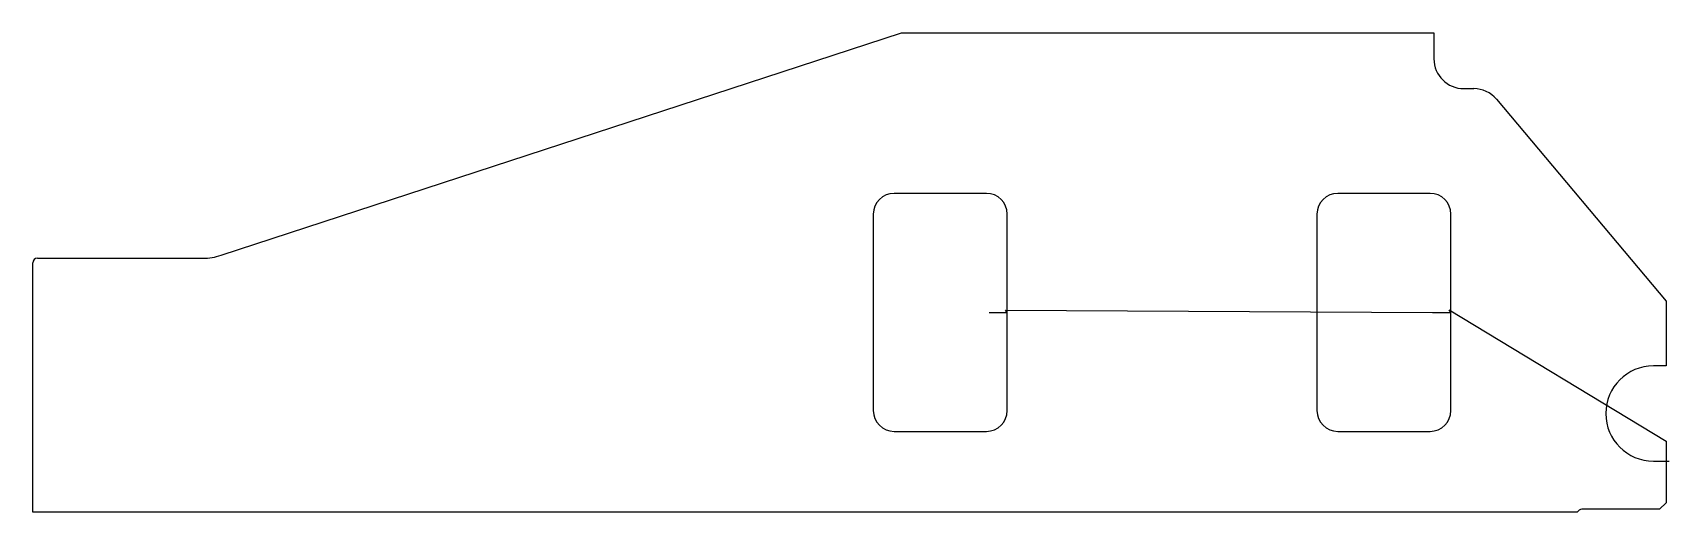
# Model space of a CAD drawing. Header units: metres. Extents: x 19 to 2767, y 19 to 825.
import ezdxf

# ---------------------------------------------------------------- set-up
doc = ezdxf.new("R2010")
doc.units = ezdxf.units.M

msp = doc.modelspace()

# ---------------------------------------------------------------- linework, layer by layer
at = {"layer": 'TOOL_0'}
for p, q in [((335.35, 450.916), (1477.826, 825.001)), ((1477.826, 825.001), (2371.999, 825.001)), ((2371.999, 825.001), (2371.999, 781.001)), ((2421.999, 731.001), (2438.744, 731.001)), ((2477.046, 713.14), (2761.999, 373.547)), ((1620.5, 555.001), (1465.5, 555.001)), ((2365.499, 555.001), (2210.499, 555.001)), ((1430.5, 520.001), (1430.5, 190.001)), ((1655.5, 355.001), (1655.5, 520.001)), ((2175.499, 520.001), (2175.499, 190.001)), ((2400.499, 355.001), (2400.499, 520.001)), ((26.999, 446.001), (304.544, 446.001)), ((18.999, 19.001), (18.999, 438.001)), ((1655.5, 355.001), (1652.279, 358.91)), ((1652.279, 358.91), (2369.648, 355.001)), ((2400.499, 355.001), (2397.335, 359.013)), ((2397.335, 359.013), (2761.999, 138.59)), ((2761.999, 373.547), (2761.999, 265.001)), ((1625.153, 355.001), (1655.5, 355.001)), ((1655.5, 190.001), (1655.5, 355.001)), ((2369.648, 355.001), (2400.499, 355.001)), ((2400.499, 190.001), (2400.499, 355.001)), ((2761.999, 265.001), (2740.499, 265.001)), ((1465.5, 155.001), (1620.5, 155.001)), ((2210.499, 155.001), (2365.499, 155.001)), ((2761.999, 138.59), (2761.999, 105.001)), ((2740.499, 105.001), (2761.999, 105.001)), ((2761.999, 105.001), (2761.999, 35.087)), ((2761.999, 105.001), (2767.079, 105.001)), ((2761.999, 35.087), (2750.913, 24.001)), ((2612.437, 19.001), (18.999, 19.001)), ((2750.913, 24.001), (2620.499, 24.001))]:
    msp.add_line(p, q, dxfattribs=at)
for centre, radius, start, end in [((2421.999, 781.001), 50, 180, 270), ((2438.699, 680.905), 50.096, 40.050857, 89.948533), ((1465.5, 520.001), 35, 90, 180), ((1620.5, 520.001), 35, 0, 90), ((2210.499, 520.001), 35, 90, 180), ((2365.499, 520.001), 35, 0, 90), ((26.999, 438.001), 8, 90, 180), ((304.544, 545.001), 99, 270, 288.129861), ((2740.499, 185.001), 80, 90, 270), ((1465.5, 190.001), 35, 180, 270), ((1620.5, 190.001), 35, 270, 0), ((2210.499, 190.001), 35, 180, 270), ((2365.499, 190.001), 35, 270, 0), ((2620.533, 14.946), 9.055, 90.215135, 153.395331)]:
    msp.add_arc(centre, radius, start, end, dxfattribs=at)

doc.saveas('drawing.dxf')
